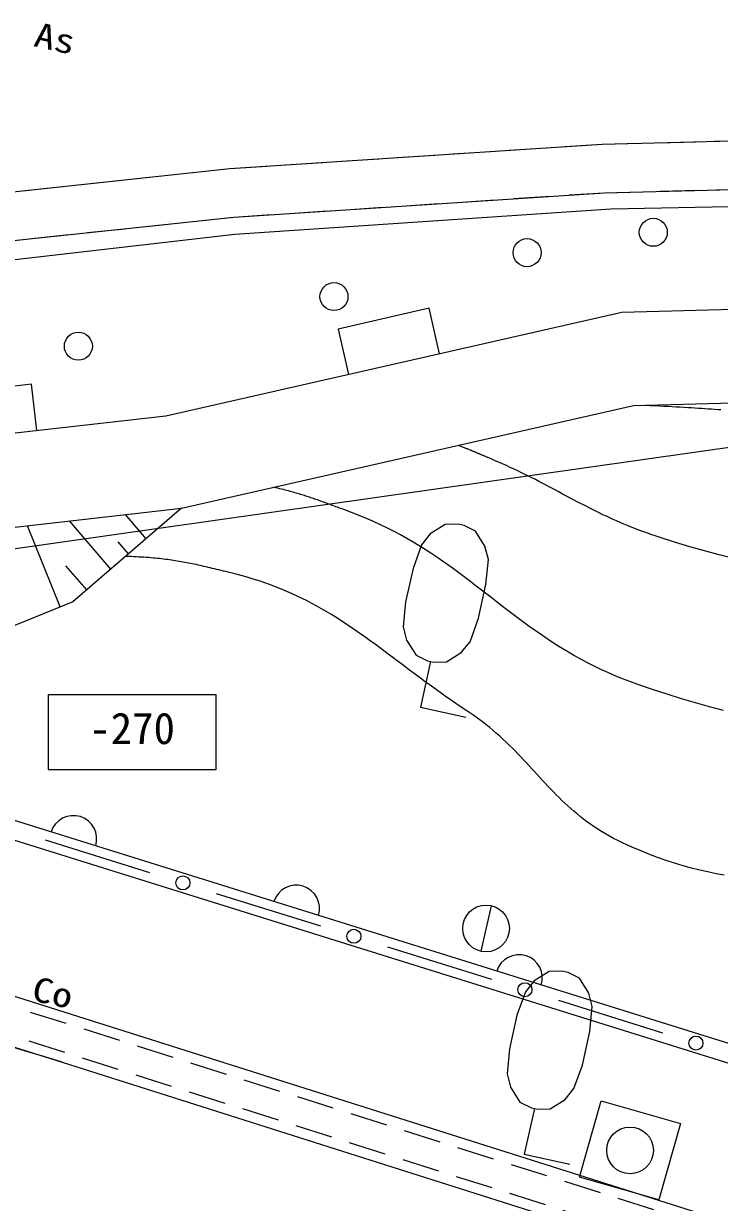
# Model space of a CAD drawing. Units: millimetres, scale not verified. Extents: x -56617 to 56645, y -39182 to 40051.
# Drawn here: x 19205 to 26657, y 6937 to 19561 of the extents above; entities that cross this region are included whole.
import ezdxf
from ezdxf.enums import TextEntityAlignment as Align

# ---------------------------------------------------------------- set-up
doc = ezdxf.new("R2010")
doc.units = ezdxf.units.MM
doc.header["$LTSCALE"] = 200
doc.linetypes.add('DASHED2', pattern=[3, 2, -1])
for name, color, linetype, lineweight in [('0-2_仕上', 4, 'Continuous', 9), ('0-3_建具', 7, 'Continuous', 18), ('0-8_寸法文字', 4, 'Continuous', 9), ('3-4_その他1', 4, 'Continuous', 18)]:
    doc.layers.add(name, color=color, linetype=linetype, lineweight=lineweight)
doc.styles.add('ＭＳ ゴシック', font='')
doc.styles.get('ＭＳ ゴシック').set_extended_font_data('MS Gothic')

msp = doc.modelspace()

# ---------------------------------------------------------------- linework, layer by layer
at = {"layer": '0-2_仕上', "linetype": 'DASHED2'}
for p, q in [((25401.3, 18269.4), (29393.6, 18372.1)), ((21412.4, 18007.1), (25401.3, 18269.4)), ((17437.5, 17582.8), (21412.4, 18007.1)), ((25425.1, 17749.8), (29395.2, 17852)), ((21457, 17488.9), (25425.1, 17749.8)), ((17503.7, 17067), (21457, 17488.9))]:
    msp.add_line(p, q, dxfattribs=at)
at = {"layer": '0-2_仕上'}
for p, q in [((25401.3, 18269.4), (29393.6, 18372.1)), ((21412.4, 18007.1), (25401.3, 18269.4)), ((17437.5, 17582.8), (21412.4, 18007.1)), ((25425.1, 17749.8), (29395.2, 17852)), ((21457, 17488.9), (25425.1, 17749.8)), ((21467, 17306.4), (25492.4, 17575.9)), ((25492.4, 17575.9), (28688.2, 17640.2)), ((17503.7, 17067), (21457, 17488.9)), ((16244.1, 16702.7), (21467, 17306.4)), ((28939.5, 16553.4), (25613, 16468)), ((25613, 16468), (20729.9, 15358.1)), ((23548.2, 16511.5), (22573, 16289.8)), ((23659, 16023.9), (23548.2, 16511.5)), ((22573, 16289.8), (22683.9, 15802.3)), ((19289, 15698.4), (18295.4, 15586.1)), ((19345.2, 15201.6), (19289, 15698.4)), ((25737.8, 15470.9), (28941.8, 15553.1)), ((20897.4, 14370.7), (25737.8, 15470.9)), ((20729.9, 15358.1), (16966.8, 14932.7)), ((26993.9, 15053), (18991.7, 13919.3)), ((17105.1, 13942), (20897.4, 14370.7)), ((20897.4, 14370.7), (19733.7, 13369.4)), ((20518.4, 14044.6), (20296.2, 14302.7)), ((19598.4, 13314.5), (19245.9, 14184)), ((20139.4, 13718.5), (19695.1, 14234.8)), ((23720, 14196.5), (23560.8, 14095.4)), ((23857.4, 14200), (23720, 14196.5)), ((23922.4, 14185.5), (23857.4, 14200)), ((24045.3, 14123.9), (23922.4, 14185.5)), ((23560.8, 14095.4), (23466.7, 13979.8)), ((24146.4, 13964.7), (24045.3, 14123.9)), ((20328.9, 13881.5), (20217.8, 14010.6)), ((23466.7, 13979.8), (23376.1, 13726.8)), ((24182.4, 13820.1), (24146.4, 13964.7)), ((24156.8, 13552.5), (24182.4, 13820.1)), ((19881.2, 13496.3), (19659.1, 13754.5)), ((23376.1, 13726.8), (23296.2, 13369)), ((24077, 13194.7), (24156.8, 13552.5)), ((19733.7, 13369.4), (17916.5, 12632.6)), ((23296.2, 13369), (23270.6, 13101.4)), ((23986.3, 12941.7), (24077, 13194.7)), ((23270.6, 13101.4), (23306.6, 12956.8)), ((23306.6, 12956.8), (23407.7, 12797.6)), ((23892.2, 12826.1), (23986.3, 12941.7)), ((23407.7, 12797.6), (23530.6, 12736)), ((23733, 12725), (23892.2, 12826.1)), ((28267.2, 8166.4), (13595.8, 12747.6)), ((23563.1, 12728.8), (23454.2, 12240.8)), ((23530.6, 12736), (23595.7, 12721.5)), ((23595.7, 12721.5), (23733, 12725)), ((13574.1, 12544.9), (28207.4, 7975.5)), ((23454.2, 12240.8), (23942.2, 12131.8)), ((19437.5, 10818.7), (20553.2, 10470.4)), ((21269.1, 10246.8), (22384.7, 9898.5)), ((24212.2, 10114.6), (24103.3, 9626.6)), ((23100.6, 9674.9), (24216.3, 9326.6)), ((24833, 9410.1), (24673.8, 9309)), ((24970.4, 9413.6), (24833, 9410.1)), ((25035.4, 9399), (24970.4, 9413.6)), ((25158.3, 9337.5), (25035.4, 9399)), ((24673.8, 9309), (24579.7, 9193.4)), ((25259.4, 9178.3), (25158.3, 9337.5)), ((24579.7, 9193.4), (24489.1, 8940.4)), ((24932.2, 9103), (26047.8, 8754.6)), ((25295.4, 9033.6), (25259.4, 9178.3)), ((25269.8, 8766.1), (25295.4, 9033.6)), ((24489.1, 8940.4), (24409.2, 8582.5)), ((25190, 8408.2), (25269.8, 8766.1)), ((24409.2, 8582.5), (24383.6, 8315)), ((25099.3, 8155.2), (25190, 8408.2)), ((24383.6, 8315), (24419.6, 8170.4)), ((24419.6, 8170.4), (24520.7, 8011.2)), ((25005.2, 8039.6), (25099.3, 8155.2)), ((24520.7, 8011.2), (24643.6, 7949.6)), ((24846, 7938.6), (25005.2, 8039.6)), ((25158.4, 7206.6), (25391.2, 8024.1)), ((25391.2, 8024.1), (26240.9, 7782.2)), ((24676.1, 7942.3), (24567.2, 7454.3)), ((24643.6, 7949.6), (24708.7, 7935.1)), ((24708.7, 7935.1), (24846, 7938.6)), ((26240.9, 7782.2), (26008.1, 6964.7)), ((24567.2, 7454.3), (25055.2, 7345.4)), ((26008.1, 6964.7), (25158.4, 7206.6))]:
    msp.add_line(p, q, dxfattribs=at)
for centre, radius in [((25948.8, 17325.4), 150), ((24597.5, 17107.4), 150), ((22528.9, 16637.2), 150), ((19791.4, 16106), 150), ((20911.1, 10358.6), 75), ((24157.7, 9870.6), 250), ((22742.7, 9786.7), 75), ((24574.2, 9214.8), 75), ((26405.8, 8642.9), 75), ((25699.7, 7494.4), 250)]:
    msp.add_circle(centre, radius, dxfattribs=at)
for centre in [(19738.3, 10829.6), (22124.7, 10084.4), (24511.1, 9339.3)]:
    msp.add_arc(centre, 250, 342.65872, 162.65872, dxfattribs=at)
at = {"layer": '0-3_建具'}
for p, q in [((10703.3, 11807.5), (42754.2, 1652.6)), ((10676.2, 11270.6), (19617.7, 8437.6)), ((19617.7, 8437.6), (42101.4, 1313.9))]:
    msp.add_line(p, q, dxfattribs=at)
at = {"layer": '0-3_建具', "linetype": 'DASHED2'}
for p, q in [((10697.5, 11693.9), (42616.1, 1580.9)), ((10681.9, 11384.2), (42239.5, 1385.6))]:
    msp.add_line(p, q, dxfattribs=at)
at = {"layer": '0-3_建具'}
msp.add_arc((12066.7, -15394.8), 25000, 72.41988, 102.36122, dxfattribs=at)
at = {"layer": '0-8_寸法文字'}
for p, q in [((25865.4, 15474.2), (25916.6, 15471.8)), ((25916.6, 15471.8), (25966.3, 15469.4)), ((25966.3, 15469.4), (26014.6, 15467.1)), ((26014.6, 15467.1), (26061.5, 15464.8)), ((26061.5, 15464.8), (26107.1, 15462.4)), ((26107.1, 15462.4), (26151.4, 15460.1)), ((26151.4, 15460.1), (26194.6, 15457.8)), ((26194.6, 15457.8), (26236.6, 15455.4)), ((26236.6, 15455.4), (26277.5, 15453.1)), ((26277.5, 15453.1), (26317.4, 15450.8)), ((26317.4, 15450.8), (26356.3, 15448.4)), ((26356.3, 15448.4), (26394.3, 15446.1)), ((26394.3, 15446.1), (26431.4, 15443.7)), ((26431.4, 15443.7), (26467.7, 15441.3)), ((26467.7, 15441.3), (26503.2, 15438.9)), ((26503.2, 15438.9), (26538.1, 15436.5)), ((26538.1, 15436.5), (26572.3, 15434.1)), ((26572.3, 15434.1), (26606, 15431.6)), ((26606, 15431.6), (26639.1, 15429.1)), ((26639.1, 15429.1), (26671.7, 15426.6)), ((23871.1, 15040.2), (23860.9, 15044.3)), ((23881, 15036.3), (23871.1, 15040.2)), ((23890.7, 15032.4), (23881, 15036.3)), ((23900, 15028.7), (23890.7, 15032.4)), ((23909, 15025), (23900, 15028.7)), ((23917.8, 15021.5), (23909, 15025)), ((23926.4, 15018.1), (23917.8, 15021.5)), ((23934.7, 15014.7), (23926.4, 15018.1)), ((23942.8, 15011.4), (23934.7, 15014.7)), ((23950.6, 15008.2), (23942.8, 15011.4)), ((23958.3, 15005.1), (23950.6, 15008.2)), ((23965.8, 15002.1), (23958.3, 15005.1)), ((23973, 14999.1), (23965.8, 15002.1)), ((23980.2, 14996.2), (23973, 14999.1)), ((23987.1, 14993.3), (23980.2, 14996.2)), ((23993.9, 14990.5), (23987.1, 14993.3)), ((24000.6, 14987.8), (23993.9, 14990.5)), ((24007.2, 14985.1), (24000.6, 14987.8)), ((24013.6, 14982.4), (24007.2, 14985.1)), ((24020, 14979.8), (24013.6, 14982.4)), ((24026.2, 14977.2), (24020, 14979.8)), ((24032.4, 14974.6), (24026.2, 14977.2)), ((24038.5, 14972), (24032.4, 14974.6)), ((24044.6, 14969.5), (24038.5, 14972)), ((24050.6, 14967), (24044.6, 14969.5)), ((24056.6, 14964.4), (24050.6, 14967)), ((24062.6, 14961.9), (24056.6, 14964.4)), ((24068.5, 14959.4), (24062.6, 14961.9)), ((24074.5, 14956.9), (24068.5, 14959.4)), ((24080.5, 14954.4), (24074.5, 14956.9)), ((24086.5, 14951.8), (24080.5, 14954.4)), ((24092.5, 14949.3), (24086.5, 14951.8)), ((24098.7, 14946.7), (24092.5, 14949.3)), ((24104.8, 14944.1), (24098.7, 14946.7)), ((24111, 14941.4), (24104.8, 14944.1)), ((24117.4, 14938.7), (24111, 14941.4)), ((24123.8, 14936), (24117.4, 14938.7)), ((24130.3, 14933.2), (24123.8, 14936)), ((24137, 14930.4), (24130.3, 14933.2)), ((24143.7, 14927.6), (24137, 14930.4)), ((24150.7, 14924.6), (24143.7, 14927.6)), ((24157.7, 14921.6), (24150.7, 14924.6)), ((24165, 14918.6), (24157.7, 14921.6)), ((24172.4, 14915.4), (24165, 14918.6)), ((24180, 14912.2), (24172.4, 14915.4)), ((24187.8, 14908.9), (24180, 14912.2)), ((24195.8, 14905.5), (24187.8, 14908.9)), ((24204.1, 14902.1), (24195.8, 14905.5)), ((24248.5, 14883.2), (24204.1, 14902.1)), ((24292, 14864.3), (24248.5, 14883.2)), ((24334.6, 14845.4), (24292, 14864.3)), ((24376.4, 14826.6), (24334.6, 14845.4)), ((24417.4, 14807.7), (24376.4, 14826.6)), ((24457.6, 14788.9), (24417.4, 14807.7)), ((24497.2, 14770.2), (24457.6, 14788.9)), ((24536, 14751.4), (24497.2, 14770.2)), ((24574.3, 14732.8), (24536, 14751.4)), ((24611.9, 14714.1), (24574.3, 14732.8)), ((24649, 14695.5), (24611.9, 14714.1)), ((24685.6, 14676.9), (24649, 14695.5)), ((24721.7, 14658.4), (24685.6, 14676.9)), ((24757.4, 14639.9), (24721.7, 14658.4)), ((21906.7, 14590.1), (21885.2, 14595.2)), ((21927.5, 14585), (21906.7, 14590.1)), ((21947.8, 14579.9), (21927.5, 14585)), ((21967.5, 14575), (21947.8, 14579.9)), ((21986.8, 14570.1), (21967.5, 14575)), ((22005.5, 14565.2), (21986.8, 14570.1)), ((22023.7, 14560.4), (22005.5, 14565.2)), ((22041.5, 14555.7), (22023.7, 14560.4)), ((22058.8, 14551), (22041.5, 14555.7)), ((22075.7, 14546.4), (22058.8, 14551)), ((22092.2, 14541.8), (22075.7, 14546.4)), ((22108.4, 14537.2), (22092.2, 14541.8)), ((22124.2, 14532.7), (22108.4, 14537.2)), ((22139.7, 14528.1), (22124.2, 14532.7)), ((22154.9, 14523.6), (22139.7, 14528.1)), ((22169.8, 14519.1), (22154.9, 14523.6)), ((22184.5, 14514.7), (22169.8, 14519.1)), ((24792.7, 14621.5), (24757.4, 14639.9)), ((24827.7, 14603.1), (24792.7, 14621.5)), ((24862.4, 14584.8), (24827.7, 14603.1)), ((24896.8, 14566.5), (24862.4, 14584.8)), ((24931, 14548.4), (24896.8, 14566.5)), ((24965, 14530.2), (24931, 14548.4)), ((24998.9, 14512.2), (24965, 14530.2)), ((22198.9, 14510.2), (22184.5, 14514.7)), ((22213.1, 14505.7), (22198.9, 14510.2)), ((22227.1, 14501.3), (22213.1, 14505.7)), ((22241, 14496.8), (22227.1, 14501.3)), ((22254.7, 14492.3), (22241, 14496.8)), ((22268.3, 14487.8), (22254.7, 14492.3)), ((22281.8, 14483.2), (22268.3, 14487.8)), ((22295.2, 14478.7), (22281.8, 14483.2)), ((22308.6, 14474.1), (22295.2, 14478.7)), ((22321.9, 14469.5), (22308.6, 14474.1)), ((22335.2, 14464.8), (22321.9, 14469.5)), ((22348.6, 14460.1), (22335.2, 14464.8)), ((22362, 14455.4), (22348.6, 14460.1)), ((22375.4, 14450.6), (22362, 14455.4)), ((22388.9, 14445.7), (22375.4, 14450.6)), ((22402.5, 14440.8), (22388.9, 14445.7)), ((22416.3, 14435.8), (22402.5, 14440.8)), ((22430.2, 14430.8), (22416.3, 14435.8)), ((22444.2, 14425.6), (22430.2, 14430.8)), ((22458.5, 14420.4), (22444.2, 14425.6)), ((22472.9, 14415.1), (22458.5, 14420.4)), ((22487.6, 14409.8), (22472.9, 14415.1)), ((22502.6, 14404.3), (22487.6, 14409.8)), ((22517.9, 14398.7), (22502.6, 14404.3)), ((22533.4, 14393.1), (22517.9, 14398.7)), ((22549.3, 14387.3), (22533.4, 14393.1)), ((25032.7, 14494.2), (24998.9, 14512.2)), ((25066.5, 14476.3), (25032.7, 14494.2)), ((25100.2, 14458.4), (25066.5, 14476.3)), ((25133.9, 14440.7), (25100.2, 14458.4)), ((25167.8, 14423), (25133.9, 14440.7)), ((25201.7, 14405.4), (25167.8, 14423)), ((25235.8, 14387.9), (25201.7, 14405.4)), ((22565.5, 14381.4), (22549.3, 14387.3)), ((22582.1, 14375.4), (22565.5, 14381.4)), ((22599.1, 14369.3), (22582.1, 14375.4)), ((22616.6, 14363.1), (22599.1, 14369.3)), ((22634.4, 14356.7), (22616.6, 14363.1)), ((22717.5, 14326.2), (22634.4, 14356.7)), ((22798.3, 14294.5), (22717.5, 14326.2)), ((22877, 14261.8), (22798.3, 14294.5)), ((25270.1, 14370.4), (25235.8, 14387.9)), ((25304.6, 14353.1), (25270.1, 14370.4)), ((25339.4, 14335.9), (25304.6, 14353.1)), ((25374.5, 14318.7), (25339.4, 14335.9)), ((25410, 14301.7), (25374.5, 14318.7)), ((25445.9, 14284.7), (25410, 14301.7)), ((25482.2, 14267.9), (25445.9, 14284.7)), ((25519, 14251.2), (25482.2, 14267.9)), ((22953.7, 14228.2), (22877, 14261.8)), ((23028.4, 14193.5), (22953.7, 14228.2)), ((23101.3, 14158), (23028.4, 14193.5)), ((23172.4, 14121.6), (23101.3, 14158)), ((25556.3, 14234.6), (25519, 14251.2)), ((25594.2, 14218.1), (25556.3, 14234.6)), ((25632.7, 14201.7), (25594.2, 14218.1)), ((25671.8, 14185.4), (25632.7, 14201.7)), ((25711.6, 14169.3), (25671.8, 14185.4)), ((25752.2, 14153.2), (25711.6, 14169.3)), ((25793.5, 14137.3), (25752.2, 14153.2)), ((23241.8, 14084.3), (23172.4, 14121.6)), ((23309.7, 14046.4), (23241.8, 14084.3)), ((23376.1, 14007.7), (23309.7, 14046.4)), ((25835.7, 14121.6), (25793.5, 14137.3)), ((25878.6, 14105.9), (25835.7, 14121.6)), ((25922.5, 14090.4), (25878.6, 14105.9)), ((25967.3, 14075), (25922.5, 14090.4)), ((26013.1, 14059.8), (25967.3, 14075)), ((26177, 14007.6), (26013.1, 14059.8)), ((23441.2, 13968.3), (23376.1, 14007.7)), ((23505, 13928.3), (23441.2, 13968.3)), ((23567.6, 13887.8), (23505, 13928.3)), ((23629.2, 13846.7), (23567.6, 13887.8)), ((26338.6, 13958.9), (26177, 14007.6)), ((26498, 13913.6), (26338.6, 13958.9)), ((26655.3, 13871.6), (26498, 13913.6)), ((20327.6, 13853.5), (20297.6, 13854.6)), ((20356.8, 13852.3), (20327.6, 13853.5)), ((20385.4, 13851), (20356.8, 13852.3)), ((20413.3, 13849.6), (20385.4, 13851)), ((20440.5, 13848.2), (20413.3, 13849.6)), ((20467.1, 13846.6), (20440.5, 13848.2)), ((20493.1, 13845), (20467.1, 13846.6)), ((20518.5, 13843.2), (20493.1, 13845)), ((20543.4, 13841.4), (20518.5, 13843.2)), ((20567.8, 13839.5), (20543.4, 13841.4)), ((20591.6, 13837.4), (20567.8, 13839.5)), ((20615.1, 13835.3), (20591.6, 13837.4)), ((20638.1, 13833.1), (20615.1, 13835.3)), ((20660.7, 13830.7), (20638.1, 13833.1)), ((20682.9, 13828.3), (20660.7, 13830.7)), ((20704.9, 13825.8), (20682.9, 13828.3)), ((20726.4, 13823.2), (20704.9, 13825.8)), ((20747.8, 13820.4), (20726.4, 13823.2)), ((20768.8, 13817.6), (20747.8, 13820.4)), ((20789.6, 13814.6), (20768.8, 13817.6)), ((20810.3, 13811.6), (20789.6, 13814.6)), ((20830.7, 13808.4), (20810.3, 13811.6)), ((20851.1, 13805.2), (20830.7, 13808.4)), ((20871.3, 13801.8), (20851.1, 13805.2)), ((20891.4, 13798.3), (20871.3, 13801.8)), ((20911.5, 13794.7), (20891.4, 13798.3)), ((20931.5, 13791), (20911.5, 13794.7)), ((20951.6, 13787.2), (20931.5, 13791)), ((20971.7, 13783.3), (20951.6, 13787.2)), ((20991.8, 13779.2), (20971.7, 13783.3)), ((21012, 13775.1), (20991.8, 13779.2)), ((21032.4, 13770.8), (21012, 13775.1)), ((21052.9, 13766.4), (21032.4, 13770.8)), ((21073.6, 13761.9), (21052.9, 13766.4)), ((21094.4, 13757.3), (21073.6, 13761.9)), ((23689.7, 13805.2), (23629.2, 13846.7)), ((23749.5, 13763.2), (23689.7, 13805.2)), ((23808.4, 13720.8), (23749.5, 13763.2)), ((26810.6, 13832.7), (26655.3, 13871.6)), ((21115.6, 13752.6), (21094.4, 13757.3)), ((21136.9, 13747.7), (21115.6, 13752.6)), ((21158.6, 13742.7), (21136.9, 13747.7)), ((21180.6, 13737.6), (21158.6, 13742.7)), ((21202.9, 13732.4), (21180.6, 13737.6)), ((21225.6, 13727), (21202.9, 13732.4)), ((21248.7, 13721.6), (21225.6, 13727)), ((21272.2, 13716), (21248.7, 13721.6)), ((21296.2, 13710.2), (21272.2, 13716)), ((21320.7, 13704.4), (21296.2, 13710.2)), ((21345.7, 13698.4), (21320.7, 13704.4)), ((21371.2, 13692.3), (21345.7, 13698.4)), ((21397.4, 13686.1), (21371.2, 13692.3)), ((21466.7, 13668.9), (21397.4, 13686.1)), ((21534.4, 13651), (21466.7, 13668.9)), ((21600.5, 13632.2), (21534.4, 13651)), ((23866.6, 13678.2), (23808.4, 13720.8)), ((23924.3, 13635.2), (23866.6, 13678.2)), ((23981.5, 13592), (23924.3, 13635.2)), ((21665.1, 13612.7), (21600.5, 13632.2)), ((21728.2, 13592.4), (21665.1, 13612.7)), ((21789.9, 13571.4), (21728.2, 13592.4)), ((21850.3, 13549.6), (21789.9, 13571.4)), ((21909.4, 13527.1), (21850.3, 13549.6)), ((21967.4, 13503.9), (21909.4, 13527.1)), ((24038.3, 13548.6), (23981.5, 13592)), ((24094.8, 13505.1), (24038.3, 13548.6)), ((22024.2, 13480), (21967.4, 13503.9)), ((22079.8, 13455.4), (22024.2, 13480)), ((22134.5, 13430.2), (22079.8, 13455.4)), ((22188.3, 13404.3), (22134.5, 13430.2)), ((22241.1, 13377.7), (22188.3, 13404.3)), ((24151.1, 13461.5), (24094.8, 13505.1)), ((24207.3, 13417.9), (24151.1, 13461.5)), ((24263.5, 13374.2), (24207.3, 13417.9)), ((22293.1, 13350.6), (22241.1, 13377.7)), ((22344.3, 13322.8), (22293.1, 13350.6)), ((22394.8, 13294.5), (22344.3, 13322.8)), ((22444.7, 13265.6), (22394.8, 13294.5)), ((22494, 13236.1), (22444.7, 13265.6)), ((24319.8, 13330.7), (24263.5, 13374.2)), ((24376.3, 13287.2), (24319.8, 13330.7)), ((24433.2, 13243.9), (24376.3, 13287.2)), ((22542.8, 13206.1), (22494, 13236.1)), ((22591.1, 13175.5), (22542.8, 13206.1)), ((22639.1, 13144.4), (22591.1, 13175.5)), ((22686.7, 13112.9), (22639.1, 13144.4)), ((24490.4, 13200.7), (24433.2, 13243.9)), ((24548.1, 13157.9), (24490.4, 13200.7)), ((24606.3, 13115.3), (24548.1, 13157.9)), ((22734, 13080.8), (22686.7, 13112.9)), ((22781.1, 13048.2), (22734, 13080.8)), ((22828.1, 13015.2), (22781.1, 13048.2)), ((22875, 12981.8), (22828.1, 13015.2)), ((24665.3, 13073), (24606.3, 13115.3)), ((24725.1, 13031.2), (24665.3, 13073)), ((24785.7, 12989.8), (24725.1, 13031.2)), ((22921.9, 12947.9), (22875, 12981.8)), ((22968.9, 12913.6), (22921.9, 12947.9)), ((23015.9, 12878.9), (22968.9, 12913.6)), ((23063.1, 12843.8), (23015.9, 12878.9)), ((24847.3, 12948.9), (24785.7, 12989.8)), ((24910, 12908.5), (24847.3, 12948.9)), ((24973.8, 12868.7), (24910, 12908.5)), ((23110.6, 12808.3), (23063.1, 12843.8)), ((23158.3, 12772.5), (23110.6, 12808.3)), ((23206.5, 12736.3), (23158.3, 12772.5)), ((25039, 12829.5), (24973.8, 12868.7)), ((25105.5, 12791), (25039, 12829.5)), ((25173.4, 12753.3), (25105.5, 12791)), ((25243, 12716.3), (25173.4, 12753.3)), ((23255, 12699.8), (23206.5, 12736.3)), ((23304, 12663), (23255, 12699.8)), ((23353.6, 12625.9), (23304, 12663)), ((23403.7, 12588.5), (23353.6, 12625.9)), ((25314.2, 12680.2), (25243, 12716.3)), ((25387.1, 12644.9), (25314.2, 12680.2)), ((25461.9, 12610.5), (25387.1, 12644.9)), ((23454.6, 12550.8), (23403.7, 12588.5)), ((23506.1, 12512.9), (23454.6, 12550.8)), ((23558.5, 12474.7), (23506.1, 12512.9)), ((25538.7, 12577.1), (25461.9, 12610.5)), ((25617.5, 12544.8), (25538.7, 12577.1)), ((25698.5, 12513.5), (25617.5, 12544.8)), ((25781.7, 12483.3), (25698.5, 12513.5)), ((23611.7, 12436.3), (23558.5, 12474.7)), ((23665.9, 12397.7), (23611.7, 12436.3)), ((23721, 12358.9), (23665.9, 12397.7)), ((25939.9, 12429), (25781.7, 12483.3)), ((26096, 12378), (25939.9, 12429)), ((26249.8, 12330.3), (26096, 12378)), ((23777.2, 12319.9), (23721, 12358.9)), ((23834.5, 12280.7), (23777.2, 12319.9)), ((23892.9, 12241.3), (23834.5, 12280.7)), ((26401.7, 12285.6), (26249.8, 12330.3)), ((26551.5, 12243.9), (26401.7, 12285.6)), ((23952.6, 12201.9), (23892.9, 12241.3)), ((23996.5, 12172.5), (23952.6, 12201.9)), ((24039.1, 12142.9), (23996.5, 12172.5)), ((24080.4, 12112.9), (24039.1, 12142.9)), ((26699.6, 12205), (26551.5, 12243.9)), ((24120.5, 12082.8), (24080.4, 12112.9)), ((24159.5, 12052.4), (24120.5, 12082.8)), ((24197.3, 12021.8), (24159.5, 12052.4)), ((24234.2, 11991), (24197.3, 12021.8)), ((24270, 11960.1), (24234.2, 11991)), ((24305, 11929), (24270, 11960.1)), ((24339.2, 11897.7), (24305, 11929)), ((24372.5, 11866.4), (24339.2, 11897.7)), ((24405.2, 11834.9), (24372.5, 11866.4)), ((24437.1, 11803.3), (24405.2, 11834.9)), ((24468.5, 11771.7), (24437.1, 11803.3)), ((24499.4, 11740.1), (24468.5, 11771.7)), ((24529.8, 11708.4), (24499.4, 11740.1)), ((24559.7, 11676.7), (24529.8, 11708.4)), ((24589.3, 11645), (24559.7, 11676.7)), ((24618.7, 11613.4), (24589.3, 11645)), ((24647.8, 11581.8), (24618.7, 11613.4)), ((24676.7, 11550.2), (24647.8, 11581.8)), ((24705.5, 11518.7), (24676.7, 11550.2)), ((24734.3, 11487.4), (24705.5, 11518.7)), ((24763.1, 11456.1), (24734.3, 11487.4)), ((24791.9, 11425), (24763.1, 11456.1)), ((24820.9, 11394.1), (24791.9, 11425)), ((24850.1, 11363.3), (24820.9, 11394.1)), ((24879.6, 11332.7), (24850.1, 11363.3)), ((24909.4, 11302.3), (24879.6, 11332.7)), ((24939.5, 11272.1), (24909.4, 11302.3)), ((24970.1, 11242.2), (24939.5, 11272.1)), ((25001.2, 11212.6), (24970.1, 11242.2)), ((25032.9, 11183.2), (25001.2, 11212.6)), ((25065.2, 11154.1), (25032.9, 11183.2)), ((25098.2, 11125.4), (25065.2, 11154.1)), ((25131.9, 11097), (25098.2, 11125.4)), ((25166.5, 11068.9), (25131.9, 11097)), ((25201.9, 11041.2), (25166.5, 11068.9)), ((25238.2, 11013.9), (25201.9, 11041.2)), ((25275.6, 10987), (25238.2, 11013.9)), ((25313.9, 10960.6), (25275.6, 10987)), ((25353.4, 10934.5), (25313.9, 10960.6)), ((25394.1, 10909), (25353.4, 10934.5)), ((25436, 10883.9), (25394.1, 10909)), ((25479.3, 10859.3), (25436, 10883.9)), ((25523.8, 10835.3), (25479.3, 10859.3)), ((25569.8, 10811.7), (25523.8, 10835.3)), ((25617.3, 10788.8), (25569.8, 10811.7)), ((25713.1, 10745), (25617.3, 10788.8)), ((25807.8, 10704.4), (25713.1, 10745)), ((25901.5, 10666.6), (25807.8, 10704.4)), ((25994.2, 10631.7), (25901.5, 10666.6)), ((26086.1, 10599.6), (25994.2, 10631.7)), ((26177.2, 10570), (26086.1, 10599.6)), ((26267.4, 10542.9), (26177.2, 10570)), ((26356.9, 10518.1), (26267.4, 10542.9)), ((26445.7, 10495.6), (26356.9, 10518.1)), ((26533.9, 10475.3), (26445.7, 10495.6)), ((26621.5, 10457), (26533.9, 10475.3)), ((26708.6, 10440.6), (26621.5, 10457))]:
    msp.add_line(p, q, dxfattribs=at)
at = {"layer": '3-4_その他1', "color": 7}
msp.add_lwpolyline([(19468.6, 11574.2), (21268.6, 11574.2), (21268.6, 12374.2), (19468.6, 12374.2)], close=True, dxfattribs=at)

# ---------------------------------------------------------------- texts
at = {"layer": '0-2_仕上', "style": 'ＭＳ ゴシック', "width": 1.2}
for s, p in [('As', (19285.5, 19243.5)), ('Co', (19262.2, 9025.1))]:
    msp.add_text(s, height=263.9, rotation=347.417, dxfattribs=at).set_placement(p, align=Align.BOTTOM_LEFT)
at = {"layer": '3-4_その他1', "style": 'ＭＳ ゴシック'}
msp.add_text('-270', height=337.2, dxfattribs=at).set_placement((19908.6, 11744.2), align=Align.BOTTOM_LEFT)

doc.saveas('drawing.dxf')
